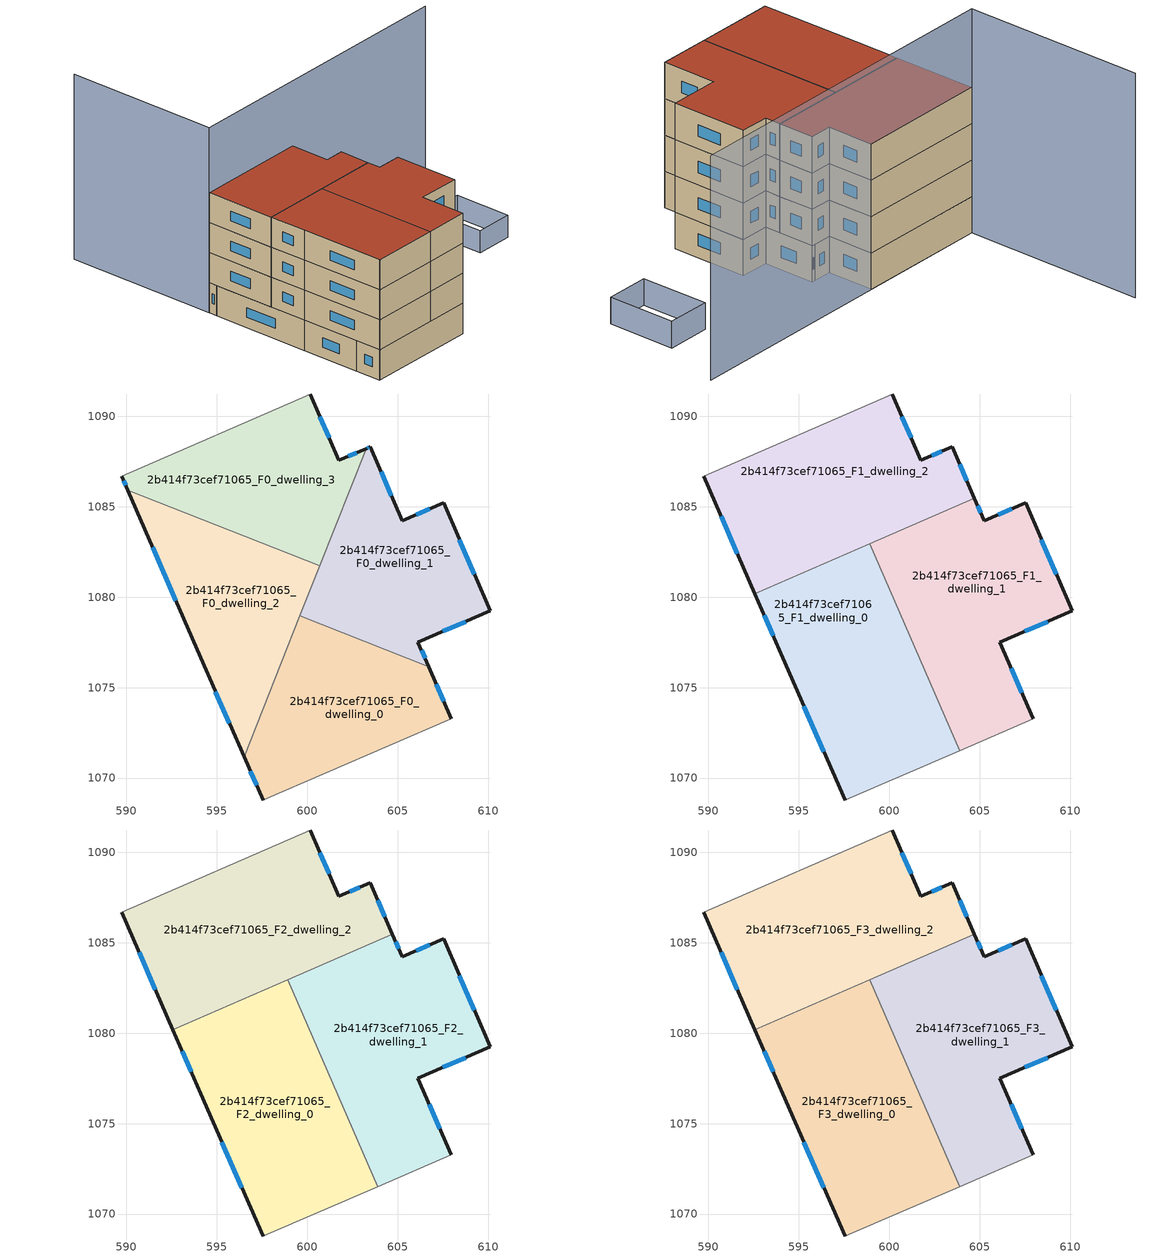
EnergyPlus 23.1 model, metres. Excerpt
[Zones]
2b414f73cef71065_F0_dwelling_0
 floor ground (EU_floor_Construction): 606.71,1076.15 607.96,1073.28 597.6,1068.81 597.55,1068.79 596.5,1071.18 599.59,1078.98 z0
 wall outside (EU_wall_Construction): 596.5,1071.18 597.55,1068.79 / 607.96,1073.28 606.71,1076.15 z0:3
 wall adiabatic (EU_wall_Construction): 597.55,1068.79 597.6,1068.81 607.96,1073.28 z0:3
 wall to 2b414f73cef71065_F0_dwelling_1 (EU_wall_Construction): 606.71,1076.15 599.59,1078.98 z0:3
 wall to 2b414f73cef71065_F0_dwelling_2 (EU_wall_Construction): 599.59,1078.98 596.5,1071.18 z0:3
 window (EU_Window_Construction): 596.86,1070.37 597.19,1069.6 / 607.54,1074.26 607.14,1075.18 z1.02:1.98
2b414f73cef71065_F0_dwelling_1
 floor ground (EU_floor_Construction): 607.54,1085.22 610.12,1079.24 606.12,1077.52 606.71,1076.15 599.59,1078.98 603.25,1088.22 603.49,1088.32 605.25,1084.24 z0
 wall outside (EU_wall_Construction): 606.71,1076.15 606.12,1077.52 610.12,1079.24 607.54,1085.22 605.25,1084.24 603.49,1088.32 603.25,1088.22 z0:3
 wall to 2b414f73cef71065_F0_dwelling_3 (EU_wall_Construction): 603.25,1088.22 600.68,1081.73 z0:3
 wall to 2b414f73cef71065_F0_dwelling_2 (EU_wall_Construction): 600.68,1081.73 599.59,1078.98 z0:3
 window (EU_Window_Construction): 606.51,1076.62 606.32,1077.05 / 603.41,1088.29 603.33,1088.25 / 604.65,1085.63 604.09,1086.93 / 606.76,1084.89 606.03,1084.57 / 609.24,1081.28 608.42,1083.19 / 607.48,1078.11 608.76,1078.66 z1.02:1.98
2b414f73cef71065_F0_dwelling_2
 floor ground (EU_floor_Construction): 600.68,1081.73 596.5,1071.18 594.11,1076.64 590.07,1085.93 z0
 wall outside (EU_wall_Construction): 590.07,1085.93 594.11,1076.64 596.5,1071.18 z0:3
 wall to 2b414f73cef71065_F0_dwelling_3 (EU_wall_Construction): 600.68,1081.73 590.07,1085.93 z0:3
 window (EU_Window_Construction): 591.45,1082.77 592.74,1079.8 / 594.92,1074.79 595.69,1073.04 z1.02:1.98
2b414f73cef71065_F0_dwelling_3
 floor ground (EU_floor_Construction): 603.25,1088.22 600.68,1081.73 590.07,1085.93 589.74,1086.7 600.16,1091.24 601.74,1087.57 z0
 wall outside (EU_wall_Construction): 603.25,1088.22 601.74,1087.57 600.16,1091.24 / 589.74,1086.7 590.07,1085.93 z0:3
 wall adiabatic (EU_wall_Construction): 600.16,1091.24 589.74,1086.7 z0:3
 window (EU_Window_Construction): 602.73,1088 602.25,1087.79 / 589.85,1086.44 589.96,1086.19 / 601.2,1088.82 600.69,1089.99 z1.02:1.98
2b414f73cef71065_F1_dwelling_0
 floor to 2b414f73cef71065_F0_dwelling_0 (EU_floor_Construction): 600.87,1078.47 603.89,1071.52 597.6,1068.81 597.55,1068.79 596.5,1071.18 599.59,1078.98 z3
 floor to 2b414f73cef71065_F0_dwelling_2 (EU_floor_Construction): 599.2,1082.31 600.1,1080.26 596.5,1071.18 594.11,1076.64 592.56,1080.21 598.26,1082.68 z3
 floor to 2b414f73cef71065_F0_dwelling_1 (EU_floor_Construction): 600.1,1080.26 600.87,1078.47 599.59,1078.98 z3
 floor to 2b414f73cef71065_F0_dwelling_3 (EU_floor_Construction): 598.92,1082.97 599.2,1082.31 598.26,1082.68 z3
 wall outside (EU_wall_Construction): 592.56,1080.21 594.11,1076.64 597.55,1068.79 z3:6
 wall adiabatic (EU_wall_Construction): 597.55,1068.79 597.6,1068.81 603.89,1071.52 z3:6
 wall to 2b414f73cef71065_F1_dwelling_1 (EU_wall_Construction): 603.89,1071.52 598.92,1082.97 z3:6
 wall to 2b414f73cef71065_F1_dwelling_2 (EU_wall_Construction): 598.92,1082.97 592.56,1080.21 z3:6
 window (EU_Window_Construction): 595.28,1073.97 596.38,1071.46 / 593.09,1078.99 593.58,1077.86 z4.02:4.98
2b414f73cef71065_F1_dwelling_1
 floor to 2b414f73cef71065_F0_dwelling_1 (EU_floor_Construction): 607.54,1085.22 610.12,1079.24 606.12,1077.52 606.71,1076.15 600.87,1078.47 600.09,1080.26 601.64,1084.15 604.71,1085.49 605.25,1084.24 z3
 floor to 2b414f73cef71065_F0_dwelling_0 (EU_floor_Construction): 606.71,1076.15 607.96,1073.28 603.89,1071.52 600.87,1078.47 z3
 floor to 2b414f73cef71065_F0_dwelling_3 (EU_floor_Construction): 601.64,1084.15 600.68,1081.73 599.2,1082.31 598.92,1082.97 z3
 floor to 2b414f73cef71065_F0_dwelling_2 (EU_floor_Construction): 600.68,1081.73 600.09,1080.26 599.2,1082.31 z3
 wall outside (EU_wall_Construction): 607.96,1073.28 606.12,1077.52 610.12,1079.24 607.54,1085.22 605.25,1084.24 604.71,1085.49 z3:6
 wall adiabatic (EU_wall_Construction): 603.89,1071.52 607.96,1073.28 z3:6
 wall to 2b414f73cef71065_F1_dwelling_2 (EU_wall_Construction): 604.71,1085.49 598.92,1082.97 z3:6
 window (EU_Window_Construction): 606.76,1084.89 606.03,1084.57 / 609.24,1081.28 608.42,1083.19 / 607.48,1078.11 608.76,1078.66 / 607.34,1074.72 606.75,1076.08 / 605.07,1084.66 604.89,1085.06 z4.02:4.98
2b414f73cef71065_F1_dwelling_2
 floor to 2b414f73cef71065_F0_dwelling_3 (EU_floor_Construction): 603.25,1088.22 601.64,1084.15 598.26,1082.68 590.07,1085.93 589.74,1086.7 600.16,1091.24 601.74,1087.57 z3
 floor to 2b414f73cef71065_F0_dwelling_1 (EU_floor_Construction): 603.49,1088.32 604.71,1085.49 601.64,1084.15 603.25,1088.22 z3
 floor to 2b414f73cef71065_F0_dwelling_2 (EU_floor_Construction): 598.26,1082.68 592.56,1080.21 590.07,1085.93 z3
 wall outside (EU_wall_Construction): 604.71,1085.49 603.49,1088.32 601.74,1087.57 600.16,1091.24 / 589.74,1086.7 592.56,1080.21 z3:6
 wall adiabatic (EU_wall_Construction): 600.16,1091.24 589.74,1086.7 z3:6
 window (EU_Window_Construction): 602.89,1088.07 602.33,1087.82 / 604.29,1086.45 603.9,1087.36 / 590.7,1084.49 591.6,1082.42 / 601.2,1088.82 600.69,1089.99 z4.02:4.98
2b414f73cef71065_F2_dwelling_0
 floor to 2b414f73cef71065_F1_dwelling_0 (EU_floor_Construction): 598.92,1082.97 603.89,1071.52 597.6,1068.81 597.55,1068.79 594.11,1076.64 592.56,1080.21 z6
 wall outside (EU_wall_Construction): 592.56,1080.21 594.11,1076.64 597.55,1068.79 z6:9
 wall adiabatic (EU_wall_Construction): 597.55,1068.79 597.6,1068.81 603.89,1071.52 z6:9
 wall to 2b414f73cef71065_F2_dwelling_1 (EU_wall_Construction): 603.89,1071.52 598.92,1082.97 z6:9
 wall to 2b414f73cef71065_F2_dwelling_2 (EU_wall_Construction): 598.92,1082.97 592.56,1080.21 z6:9
 window (EU_Window_Construction): 595.28,1073.97 596.38,1071.46 / 593.09,1078.99 593.58,1077.86 z7.02:7.98
2b414f73cef71065_F2_dwelling_1
 floor to 2b414f73cef71065_F1_dwelling_1 (EU_floor_Construction): 607.54,1085.22 610.12,1079.24 606.12,1077.52 607.96,1073.28 603.89,1071.52 598.92,1082.97 604.71,1085.49 605.25,1084.24 z6
 wall outside (EU_wall_Construction): 607.96,1073.28 606.12,1077.52 610.12,1079.24 607.54,1085.22 605.25,1084.24 604.71,1085.49 z6:9
 wall adiabatic (EU_wall_Construction): 603.89,1071.52 607.96,1073.28 z6:9
 wall to 2b414f73cef71065_F2_dwelling_2 (EU_wall_Construction): 604.71,1085.49 598.92,1082.97 z6:9
 window (EU_Window_Construction): 606.76,1084.89 606.03,1084.57 / 609.24,1081.28 608.42,1083.19 / 607.48,1078.11 608.76,1078.66 / 607.34,1074.72 606.75,1076.08 / 605.07,1084.66 604.89,1085.06 z7.02:7.98
2b414f73cef71065_F2_dwelling_2
 floor to 2b414f73cef71065_F1_dwelling_2 (EU_floor_Construction): 603.49,1088.32 604.71,1085.49 592.56,1080.21 589.74,1086.7 600.16,1091.24 601.74,1087.57 z6
 wall outside (EU_wall_Construction): 604.71,1085.49 603.49,1088.32 601.74,1087.57 600.16,1091.24 / 589.74,1086.7 592.56,1080.21 z6:9
 wall adiabatic (EU_wall_Construction): 600.16,1091.24 589.74,1086.7 z6:9
 window (EU_Window_Construction): 602.89,1088.07 602.33,1087.82 / 604.29,1086.45 603.9,1087.36 / 590.7,1084.49 591.6,1082.42 / 601.2,1088.82 600.69,1089.99 z7.02:7.98
2b414f73cef71065_F3_dwelling_0
 floor to 2b414f73cef71065_F2_dwelling_0 (EU_floor_Construction): 598.92,1082.97 603.89,1071.52 597.6,1068.81 597.55,1068.79 594.11,1076.64 592.56,1080.21 z9
 wall outside (EU_wall_Construction): 592.56,1080.21 594.11,1076.64 597.55,1068.79 z9:12
 wall adiabatic (EU_wall_Construction): 597.55,1068.79 597.6,1068.81 603.89,1071.52 z9:12
 wall to 2b414f73cef71065_F3_dwelling_1 (EU_wall_Construction): 603.89,1071.52 598.92,1082.97 z9:12
 wall to 2b414f73cef71065_F3_dwelling_2 (EU_wall_Construction): 598.92,1082.97 592.56,1080.21 z9:12
 window (EU_Window_Construction): 595.28,1073.97 596.38,1071.46 / 593.09,1078.99 593.58,1077.86 z10.02:10.98
 roof outside (EU_roof_Construction): 603.89,1071.52 598.92,1082.97 592.56,1080.21 594.11,1076.64 597.55,1068.79 597.6,1068.81 z12
2b414f73cef71065_F3_dwelling_1
 floor to 2b414f73cef71065_F2_dwelling_1 (EU_floor_Construction): 607.54,1085.22 610.12,1079.24 606.12,1077.52 607.96,1073.28 603.89,1071.52 598.92,1082.97 604.71,1085.49 605.25,1084.24 z9
 wall outside (EU_wall_Construction): 607.96,1073.28 606.12,1077.52 610.12,1079.24 607.54,1085.22 605.25,1084.24 604.71,1085.49 z9:12
 wall adiabatic (EU_wall_Construction): 603.89,1071.52 607.96,1073.28 z9:12
 wall to 2b414f73cef71065_F3_dwelling_2 (EU_wall_Construction): 604.71,1085.49 598.92,1082.97 z9:12
 window (EU_Window_Construction): 606.76,1084.89 606.03,1084.57 / 609.24,1081.28 608.42,1083.19 / 607.48,1078.11 608.76,1078.66 / 607.34,1074.72 606.75,1076.08 / 605.07,1084.66 604.89,1085.06 z10.02:10.98
 roof outside (EU_roof_Construction): 607.96,1073.28 606.12,1077.52 610.12,1079.24 607.54,1085.22 605.25,1084.24 604.71,1085.49 598.92,1082.97 603.89,1071.52 z12
2b414f73cef71065_F3_dwelling_2
 floor to 2b414f73cef71065_F2_dwelling_2 (EU_floor_Construction): 603.49,1088.32 604.71,1085.49 592.56,1080.21 589.74,1086.7 600.16,1091.24 601.74,1087.57 z9
 wall outside (EU_wall_Construction): 604.71,1085.49 603.49,1088.32 601.74,1087.57 600.16,1091.24 / 589.74,1086.7 592.56,1080.21 z9:12
 wall adiabatic (EU_wall_Construction): 600.16,1091.24 589.74,1086.7 z9:12
 window (EU_Window_Construction): 602.89,1088.07 602.33,1087.82 / 604.29,1086.45 603.9,1087.36 / 590.7,1084.49 591.6,1082.42 / 601.2,1088.82 600.69,1089.99 z10.02:10.98
 roof outside (EU_roof_Construction): 604.71,1085.49 603.49,1088.32 601.74,1087.57 600.16,1091.24 589.74,1086.7 592.56,1080.21 z12
shading: 617.17,1092.85 619.49,1087.54 / 619.49,1087.54 616.03,1086.03 / 616.03,1086.03 613.71,1091.34 / 613.71,1091.34 617.17,1092.85 z0:2.2; 616.84,1098.5 589.72,1086.69 / 589.72,1086.69 583.52,1100.93 z0:18.5
[Building]
EU S2 Campaign: North Axis=0; Terrain=City; Solar Distribution=FullExterior
[Site:Location]
Vienna: Latitude=48; Longitude=16.5; Time Zone=1; Elevation=183
[SizingPeriod:WeatherFileDays]
AnnualSizingPeriod: Begin Month=1; Begin Day of Month=1; End Month=12; End Day of Month=31; Day of Week for Start Day=Monday; Use Weather File Daylight Saving Period=No; Use Weather File Rain and Snow Indicators=No
[MATERIAL]
EU_InternalMass_Material: Roughness=MediumRough; Thickness=0.1; Conductivity=1; Density=1800; Specific Heat=900; Thermal Absorptance=0.9; Solar Absorptance=0.7; Visible Absorptance=0.7
[MATERIAL:NOMASS] Roughness=MediumRough; Thermal Absorptance=0.9; Solar Absorptance=0.7; Visible Absorptance=0.7
Name | Thermal Resistance
EU_wall_NoMass | 0.942466
EU_roof_NoMass | 0.551687
EU_floor_NoMass | 0.66527
[WINDOWMATERIAL:SIMPLEGLAZINGSYSTEM]
EU_Window_SimpleGlazing: UFactor=2.03367; Solar Heat Gain Coefficient=0.65; Visible Transmittance=0.65
[CONSTRUCTION]
EU_wall_Construction: EU_wall_NoMass
EU_roof_Construction: EU_roof_NoMass
EU_floor_Construction: EU_floor_NoMass
EU_Window_Construction: EU_Window_SimpleGlazing
EU_InternalMass_Construction: EU_InternalMass_Material
[ZONE] Type=1; Multiplier=1; Ceiling Height=autocalculate; Floor Area=autocalculate; Part of Total Floor Area=Yes
Name | Volume
2b414f73cef71065_F0_dwelling_0 | 194.298
2b414f73cef71065_F1_dwelling_0; 2b414f73cef71065_F2_dwelling_0; 2b414f73cef71065_F3_dwelling_0 | 259.05
2b414f73cef71065_F0_dwelling_1 | 194.286
2b414f73cef71065_F1_dwelling_1; 2b414f73cef71065_F2_dwelling_1; 2b414f73cef71065_F3_dwelling_1 | 259.042
2b414f73cef71065_F0_dwelling_2 | 194.282
2b414f73cef71065_F1_dwelling_2; 2b414f73cef71065_F2_dwelling_2; 2b414f73cef71065_F3_dwelling_2 | 259.024
2b414f73cef71065_F0_dwelling_3 | 194.281
[INTERNALMASS] Construction=EU_InternalMass_Construction
Name | Zone or ZoneList | Surface Area
2b414f73cef71065_F0_dwelling_0_EU_InternalMass | 2b414f73cef71065_F0_dwelling_0 | 64.7627
2b414f73cef71065_F0_dwelling_1_EU_InternalMass | 2b414f73cef71065_F0_dwelling_1 | 64.7619
2b414f73cef71065_F0_dwelling_2_EU_InternalMass | 2b414f73cef71065_F0_dwelling_2 | 64.7603
2b414f73cef71065_F0_dwelling_3_EU_InternalMass | 2b414f73cef71065_F0_dwelling_3 | 64.7604
2b414f73cef71065_F1_dwelling_0_EU_InternalMass | 2b414f73cef71065_F1_dwelling_0 | 86.3497
2b414f73cef71065_F1_dwelling_1_EU_InternalMass | 2b414f73cef71065_F1_dwelling_1 | 86.3469
2b414f73cef71065_F1_dwelling_2_EU_InternalMass | 2b414f73cef71065_F1_dwelling_2 | 86.3413
2b414f73cef71065_F2_dwelling_0_EU_InternalMass | 2b414f73cef71065_F2_dwelling_0 | 86.3497
2b414f73cef71065_F2_dwelling_1_EU_InternalMass | 2b414f73cef71065_F2_dwelling_1 | 86.3469
2b414f73cef71065_F2_dwelling_2_EU_InternalMass | 2b414f73cef71065_F2_dwelling_2 | 86.3413
2b414f73cef71065_F3_dwelling_0_EU_InternalMass | 2b414f73cef71065_F3_dwelling_0 | 86.3497
2b414f73cef71065_F3_dwelling_1_EU_InternalMass | 2b414f73cef71065_F3_dwelling_1 | 86.3469
2b414f73cef71065_F3_dwelling_2_EU_InternalMass | 2b414f73cef71065_F3_dwelling_2 | 86.3413
[OTHEREQUIPMENT] Fuel Type=Electricity; Design Level Calculation Method=Watts/Area; Power per Zone Floor Area=1; Fraction Latent=0; Fraction Radiant=0; Fraction Lost=0; Carbon Dioxide Generation Rate=0; EndUse Subcategory=EU_Step8_InternalGains
Name | Zone or ZoneList or Space or SpaceList | Schedule
EU_Step8_InternalGain_2b414f73cef71065_F0_dwelling_0_f000 | 2b414f73cef71065_F0_dwelling_0 | EU_Step8_GainSchedule_2b414f73cef71065_F0_dwelling_0_f000
EU_Step8_InternalGain_2b414f73cef71065_F0_dwelling_1_f000 | 2b414f73cef71065_F0_dwelling_1 | EU_Step8_GainSchedule_2b414f73cef71065_F0_dwelling_1_f000
EU_Step8_InternalGain_2b414f73cef71065_F0_dwelling_2_f000 | 2b414f73cef71065_F0_dwelling_2 | EU_Step8_GainSchedule_2b414f73cef71065_F0_dwelling_2_f000
EU_Step8_InternalGain_2b414f73cef71065_F0_dwelling_3_f000 | 2b414f73cef71065_F0_dwelling_3 | EU_Step8_GainSchedule_2b414f73cef71065_F0_dwelling_3_f000
EU_Step8_InternalGain_2b414f73cef71065_F1_dwelling_0_f000 | 2b414f73cef71065_F1_dwelling_0 | EU_Step8_GainSchedule_2b414f73cef71065_F1_dwelling_0_f000
EU_Step8_InternalGain_2b414f73cef71065_F1_dwelling_1_f000 | 2b414f73cef71065_F1_dwelling_1 | EU_Step8_GainSchedule_2b414f73cef71065_F1_dwelling_1_f000
EU_Step8_InternalGain_2b414f73cef71065_F1_dwelling_2_f000 | 2b414f73cef71065_F1_dwelling_2 | EU_Step8_GainSchedule_2b414f73cef71065_F1_dwelling_2_f000
EU_Step8_InternalGain_2b414f73cef71065_F2_dwelling_0_f000 | 2b414f73cef71065_F2_dwelling_0 | EU_Step8_GainSchedule_2b414f73cef71065_F2_dwelling_0_f000
EU_Step8_InternalGain_2b414f73cef71065_F2_dwelling_1_f000 | 2b414f73cef71065_F2_dwelling_1 | EU_Step8_GainSchedule_2b414f73cef71065_F2_dwelling_1_f000
EU_Step8_InternalGain_2b414f73cef71065_F2_dwelling_2_f000 | 2b414f73cef71065_F2_dwelling_2 | EU_Step8_GainSchedule_2b414f73cef71065_F2_dwelling_2_f000
EU_Step8_InternalGain_2b414f73cef71065_F3_dwelling_0_f000 | 2b414f73cef71065_F3_dwelling_0 | EU_Step8_GainSchedule_2b414f73cef71065_F3_dwelling_0_f000
EU_Step8_InternalGain_2b414f73cef71065_F3_dwelling_1_f000 | 2b414f73cef71065_F3_dwelling_1 | EU_Step8_GainSchedule_2b414f73cef71065_F3_dwelling_1_f000
EU_Step8_InternalGain_2b414f73cef71065_F3_dwelling_2_f000 | 2b414f73cef71065_F3_dwelling_2 | EU_Step8_GainSchedule_2b414f73cef71065_F3_dwelling_2_f000
[ZONEVENTILATION:DESIGNFLOWRATE] Schedule=EU_AlwaysOn; Design Flow Rate Calculation Method=AirChanges/Hour; Air Changes per Hour=0.530523; Ventilation Type=Natural; Fan Pressure Rise=0; Fan Total Efficiency=1; Constant Term Coefficient=1; Temperature Term Coefficient=0; Velocity Term Coefficient=0; Velocity Squared Term Coefficient=0; Minimum Indoor Temperature=-100; Maximum Indoor Temperature=100; Delta Temperature=-100; Minimum Outdoor Temperature=-100; Maximum Outdoor Temperature=100; Maximum Wind Speed=40
Name | Zone or ZoneList or Space or SpaceList
EU_ConstantAir_2b414f73cef71065_F0_dwelling_0 | 2b414f73cef71065_F0_dwelling_0
EU_ConstantAir_2b414f73cef71065_F0_dwelling_1 | 2b414f73cef71065_F0_dwelling_1
EU_ConstantAir_2b414f73cef71065_F0_dwelling_2 | 2b414f73cef71065_F0_dwelling_2
EU_ConstantAir_2b414f73cef71065_F0_dwelling_3 | 2b414f73cef71065_F0_dwelling_3
EU_ConstantAir_2b414f73cef71065_F1_dwelling_0 | 2b414f73cef71065_F1_dwelling_0
EU_ConstantAir_2b414f73cef71065_F1_dwelling_1 | 2b414f73cef71065_F1_dwelling_1
EU_ConstantAir_2b414f73cef71065_F1_dwelling_2 | 2b414f73cef71065_F1_dwelling_2
EU_ConstantAir_2b414f73cef71065_F2_dwelling_0 | 2b414f73cef71065_F2_dwelling_0
EU_ConstantAir_2b414f73cef71065_F2_dwelling_1 | 2b414f73cef71065_F2_dwelling_1
EU_ConstantAir_2b414f73cef71065_F2_dwelling_2 | 2b414f73cef71065_F2_dwelling_2
EU_ConstantAir_2b414f73cef71065_F3_dwelling_0 | 2b414f73cef71065_F3_dwelling_0
EU_ConstantAir_2b414f73cef71065_F3_dwelling_1 | 2b414f73cef71065_F3_dwelling_1
EU_ConstantAir_2b414f73cef71065_F3_dwelling_2 | 2b414f73cef71065_F3_dwelling_2
[HVACTEMPLATE:THERMOSTAT] Constant Heating Setpoint=20; Constant Cooling Setpoint=50
EU_HeatOnly_2b414f73cef71065_F0_dwelling_0; EU_HeatOnly_2b414f73cef71065_F0_dwelling_1; EU_HeatOnly_2b414f73cef71065_F0_dwelling_2; EU_HeatOnly_2b414f73cef71065_F0_dwelling_3; EU_HeatOnly_2b414f73cef71065_F1_dwelling_0; EU_HeatOnly_2b414f73cef71065_F1_dwelling_1; EU_HeatOnly_2b414f73cef71065_F1_dwelling_2; EU_HeatOnly_2b414f73cef71065_F2_dwelling_0; EU_HeatOnly_2b414f73cef71065_F2_dwelling_1; EU_HeatOnly_2b414f73cef71065_F2_dwelling_2; EU_HeatOnly_2b414f73cef71065_F3_dwelling_0; EU_HeatOnly_2b414f73cef71065_F3_dwelling_1; EU_HeatOnly_2b414f73cef71065_F3_dwelling_2
[HVACTEMPLATE:ZONE:IDEALLOADSAIRSYSTEM] System Availability Schedule=EU_AlwaysOn; Maximum Heating Supply Air Temperature=50; Minimum Cooling Supply Air Temperature=13; Maximum Heating Supply Air Humidity Ratio=0.0156; Minimum Cooling Supply Air Humidity Ratio=0.0077; Heating Limit=NoLimit; Cooling Limit=NoLimit; Heating Availability Schedule=EU_AlwaysOn; Cooling Availability Schedule=EU_CoolingOff; Dehumidification Control Type=ConstantSensibleHeatRatio; Cooling Sensible Heat Ratio=0.7; Dehumidification Setpoint=60; Humidification Control Type=None; Humidification Setpoint=30; Outdoor Air Method=None; Outdoor Air Flow Rate per Person=0.00944; Outdoor Air Flow Rate per Zone Floor Area=0; Outdoor Air Flow Rate per Zone=0; Demand Controlled Ventilation Type=None; Outdoor Air Economizer Type=NoEconomizer; Heat Recovery Type=None; Sensible Heat Recovery Effectiveness=0.7; Latent Heat Recovery Effectiveness=0.65
Name | Template Thermostat
2b414f73cef71065_F0_dwelling_0 | EU_HeatOnly_2b414f73cef71065_F0_dwelling_0
2b414f73cef71065_F0_dwelling_1 | EU_HeatOnly_2b414f73cef71065_F0_dwelling_1
2b414f73cef71065_F0_dwelling_2 | EU_HeatOnly_2b414f73cef71065_F0_dwelling_2
2b414f73cef71065_F0_dwelling_3 | EU_HeatOnly_2b414f73cef71065_F0_dwelling_3
2b414f73cef71065_F1_dwelling_0 | EU_HeatOnly_2b414f73cef71065_F1_dwelling_0
2b414f73cef71065_F1_dwelling_1 | EU_HeatOnly_2b414f73cef71065_F1_dwelling_1
2b414f73cef71065_F1_dwelling_2 | EU_HeatOnly_2b414f73cef71065_F1_dwelling_2
2b414f73cef71065_F2_dwelling_0 | EU_HeatOnly_2b414f73cef71065_F2_dwelling_0
2b414f73cef71065_F2_dwelling_1 | EU_HeatOnly_2b414f73cef71065_F2_dwelling_1
2b414f73cef71065_F2_dwelling_2 | EU_HeatOnly_2b414f73cef71065_F2_dwelling_2
2b414f73cef71065_F3_dwelling_0 | EU_HeatOnly_2b414f73cef71065_F3_dwelling_0
2b414f73cef71065_F3_dwelling_1 | EU_HeatOnly_2b414f73cef71065_F3_dwelling_1
2b414f73cef71065_F3_dwelling_2 | EU_HeatOnly_2b414f73cef71065_F3_dwelling_2
[SIZING:ZONE] Zone Cooling Design Supply Air Temperature Input Method=SupplyAirTemperature; Zone Cooling Design Supply Air Temperature=13; Zone Heating Design Supply Air Temperature Input Method=SupplyAirTemperature; Zone Heating Design Supply Air Temperature=50; Zone Cooling Design Supply Air Humidity Ratio=0.008; Zone Heating Design Supply Air Humidity Ratio=0.008; Cooling Design Air Flow Method=DesignDay; Cooling Design Air Flow Rate=0; Cooling Minimum Air Flow per Zone Floor Area=0.000762; Cooling Minimum Air Flow=0; Cooling Minimum Air Flow Fraction=0.2; Heating Design Air Flow Method=DesignDay; Heating Design Air Flow Rate=0; Heating Maximum Air Flow per Zone Floor Area=0.002032; Heating Maximum Air Flow=0.141576; Heating Maximum Air Flow Fraction=0.3; Account for Dedicated Outdoor Air System=No; Dedicated Outdoor Air System Control Strategy=NeutralSupplyAir; Dedicated Outdoor Air Low Setpoint Temperature for Design=autosize; Dedicated Outdoor Air High Setpoint Temperature for Design=autosize; Zone Load Sizing Method=Sensible Load Only No Latent Load; Zone Latent Cooling Design Supply Air Humidity Ratio Input Method=HumidityRatioDifference; Zone Cooling Design Supply Air Humidity Ratio Difference=0.005; Zone Latent Heating Design Supply Air Humidity Ratio Input Method=HumidityRatioDifference; Zone Humidification Design Supply Air Humidity Ratio Difference=0.005
2b414f73cef71065_F0_dwelling_0; 2b414f73cef71065_F0_dwelling_1; 2b414f73cef71065_F0_dwelling_2; 2b414f73cef71065_F0_dwelling_3; 2b414f73cef71065_F1_dwelling_0; 2b414f73cef71065_F1_dwelling_1; 2b414f73cef71065_F1_dwelling_2; 2b414f73cef71065_F2_dwelling_0; 2b414f73cef71065_F2_dwelling_1; 2b414f73cef71065_F2_dwelling_2; 2b414f73cef71065_F3_dwelling_0; 2b414f73cef71065_F3_dwelling_1; 2b414f73cef71065_F3_dwelling_2
[SCHEDULE:CONSTANT]
Name | Hourly Value
EU_AlwaysOn | 1
EU_CoolingOff | 0
[SCHEDULE:FILE] Column Number=1; Rows to Skip at Top=0; Number of Hours of Data=8760; Column Separator=Comma; Interpolate to Timestep=No; Minutes per Item=60; Adjust Schedule for Daylight Savings=Yes
Name | File
EU_Step8_GainSchedule_2b414f73cef71065_F0_dwelling_0_f000 | ../../schedules/2b414f73cef71065/2b414f73cef71065_F0_dwelling_0_f000_gain.csv
EU_Step8_GainSchedule_2b414f73cef71065_F0_dwelling_1_f000 | ../../schedules/2b414f73cef71065/2b414f73cef71065_F0_dwelling_1_f000_gain.csv
EU_Step8_GainSchedule_2b414f73cef71065_F0_dwelling_2_f000 | ../../schedules/2b414f73cef71065/2b414f73cef71065_F0_dwelling_2_f000_gain.csv
EU_Step8_GainSchedule_2b414f73cef71065_F0_dwelling_3_f000 | ../../schedules/2b414f73cef71065/2b414f73cef71065_F0_dwelling_3_f000_gain.csv
EU_Step8_GainSchedule_2b414f73cef71065_F1_dwelling_0_f000 | ../../schedules/2b414f73cef71065/2b414f73cef71065_F1_dwelling_0_f000_gain.csv
EU_Step8_GainSchedule_2b414f73cef71065_F1_dwelling_1_f000 | ../../schedules/2b414f73cef71065/2b414f73cef71065_F1_dwelling_1_f000_gain.csv
EU_Step8_GainSchedule_2b414f73cef71065_F1_dwelling_2_f000 | ../../schedules/2b414f73cef71065/2b414f73cef71065_F1_dwelling_2_f000_gain.csv
EU_Step8_GainSchedule_2b414f73cef71065_F2_dwelling_0_f000 | ../../schedules/2b414f73cef71065/2b414f73cef71065_F2_dwelling_0_f000_gain.csv
EU_Step8_GainSchedule_2b414f73cef71065_F2_dwelling_1_f000 | ../../schedules/2b414f73cef71065/2b414f73cef71065_F2_dwelling_1_f000_gain.csv
EU_Step8_GainSchedule_2b414f73cef71065_F2_dwelling_2_f000 | ../../schedules/2b414f73cef71065/2b414f73cef71065_F2_dwelling_2_f000_gain.csv
EU_Step8_GainSchedule_2b414f73cef71065_F3_dwelling_0_f000 | ../../schedules/2b414f73cef71065/2b414f73cef71065_F3_dwelling_0_f000_gain.csv
EU_Step8_GainSchedule_2b414f73cef71065_F3_dwelling_1_f000 | ../../schedules/2b414f73cef71065/2b414f73cef71065_F3_dwelling_1_f000_gain.csv
EU_Step8_GainSchedule_2b414f73cef71065_F3_dwelling_2_f000 | ../../schedules/2b414f73cef71065/2b414f73cef71065_F3_dwelling_2_f000_gain.csv
